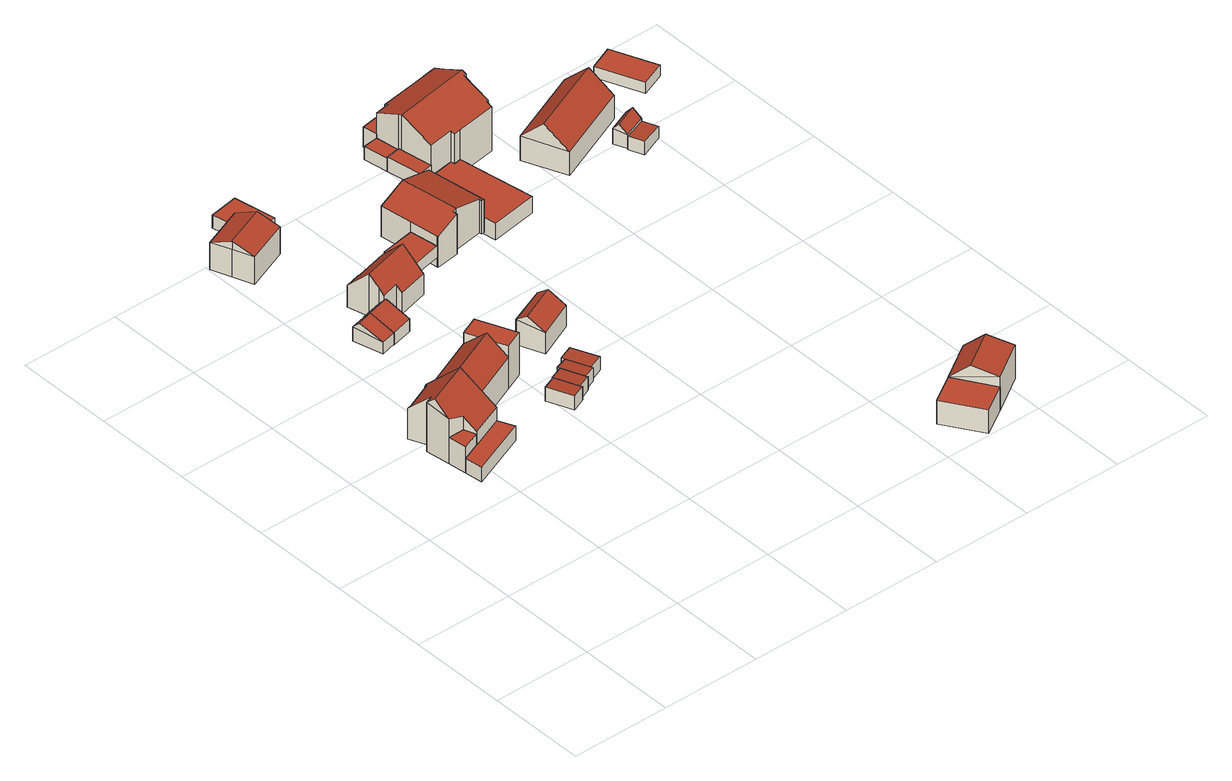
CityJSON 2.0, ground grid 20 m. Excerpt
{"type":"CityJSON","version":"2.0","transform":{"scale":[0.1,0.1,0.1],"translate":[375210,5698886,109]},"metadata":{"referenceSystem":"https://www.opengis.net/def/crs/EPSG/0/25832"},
"CityObjects":{
"building1":{"type":"Building","attributes":{"Gemeindeschluessel":"05911000","Geometrietyp2DReferenz":"3000","function":"31001_1010"},"children":["building1-1","building1-2","building1-3"]},
"building1-1":{"type":"BuildingPart","attributes":{"roofType":"5000","measuredHeight":12.09,"storeysAboveGround":2},"parents":["building1"],"geometry":[{"type":"Solid","lod":"2","boundaries":[[[[0,1,2,3,4]],[[5,6,1,0]],[[7,8,6,5]],[[9,10,8,7]],[[11,12,10,9]],[[13,14,12,11]],[[15,16,14,13]],[[17,18,16,15]],[[19,20,21,18,17]],[[17,15,13,11,9,7,5,0,22,23]],[[23,22,4,24,25,19]],[[4,22,0]],[[17,23,19]],[[26,2,1,6,8,10,12,14,16,18,21,27]],[[28,25,24,29]],[[26,27,30,28,29]],[[29,24,4,3]],[[2,26,29,3]],[[20,19,25,28,30]],[[21,20,30,27]]]],"semantics":{"surfaces":[{"type":"WallSurface"},{"type":"RoofSurface"},{"type":"GroundSurface"},{"type":"ClosureSurface"}],"values":[[0,0,0,0,0,0,0,0,0,1,1,0,0,2,0,3,0,3,0,3]]}}]},
"building1-2":{"type":"BuildingPart","attributes":{"roofType":"1000","measuredHeight":3.09,"storeysAboveGround":2},"parents":["building1"],"geometry":[{"type":"Solid","lod":"2","boundaries":[[[[31,32,33,34]],[[35,36,21,20]],[[34,33,36,35]],[[20,30,31,34,35]],[[32,27,21,36,33]],[[27,30,20,21]],[[32,31,30,27]]]],"semantics":{"surfaces":[{"type":"WallSurface"},{"type":"RoofSurface"},{"type":"GroundSurface"},{"type":"ClosureSurface"}],"values":[[0,0,0,1,2,3,3]]}}]},
"building1-3":{"type":"BuildingPart","attributes":{"roofType":"1000","measuredHeight":5.5,"storeysAboveGround":2},"parents":["building1"],"geometry":[{"type":"Solid","lod":"2","boundaries":[[[[3,2,32,31,37]],[[29,3,37,28]],[[2,26,27,32]],[[2,3,29,26]],[[26,29,28,30,27]],[[30,28,37,31]],[[30,31,32,27]]]],"semantics":{"surfaces":[{"type":"WallSurface"},{"type":"RoofSurface"},{"type":"GroundSurface"},{"type":"ClosureSurface"}],"values":[[0,1,2,3,3,0,3]]}}]},
"building2":{"type":"Building","attributes":{"Gemeindeschluessel":"05911000","Geometrietyp2DReferenz":"3000","function":"31001_2463","roofType":"3100","measuredHeight":4.4,"storeysAboveGround":1},"geometry":[{"type":"Solid","lod":"2","boundaries":[[[[38,39,40,41]],[[42,43,39,38]],[[44,45,43,42]],[[41,40,45,44]],[[38,46,42]],[[44,47,41]],[[41,47,46,38]],[[42,46,47,44]],[[39,43,45,40]]]],"semantics":{"surfaces":[{"type":"WallSurface"},{"type":"RoofSurface"},{"type":"GroundSurface"}],"values":[[0,0,0,0,0,0,1,1,2]]}}]},
"building3":{"type":"Building","attributes":{"Gemeindeschluessel":"05911000","Geometrietyp2DReferenz":"3000","function":"31001_1010"},"address":[{"country":"Germany","locality":"Bochum","thoroughfareNumber":"280","thoroughfareName":"Blankensteiner Str."}],"children":["building3-1","building3-2"]},
"building3-1":{"type":"BuildingPart","attributes":{"roofType":"9999","measuredHeight":9,"storeysAboveGround":2},"parents":["building3"],"geometry":[{"type":"Solid","lod":"2","boundaries":[[[[48,49,50,51,52,53]],[[49,54,55,56,50]],[[48,57,54,49]],[[53,58,59,57,48]],[[51,50,56]],[[58,53,52]],[[55,59,58,56]],[[58,52,51,56]],[[54,57,59,55]]]],"semantics":{"surfaces":[{"type":"RoofSurface"},{"type":"WallSurface"},{"type":"GroundSurface"}],"values":[[0,1,1,1,1,1,1,1,2]]}}]},
"building3-2":{"type":"BuildingPart","attributes":{"roofType":"3100","measuredHeight":10.43,"storeysAboveGround":2},"parents":["building3"],"geometry":[{"type":"Solid","lod":"2","boundaries":[[[[56,55,60,61]],[[62,63,59,58]],[[61,60,63,62]],[[62,64,61]],[[61,64,65,51,56]],[[58,52,65,64,62]],[[55,59,63,60]],[[59,55,56,58]],[[65,52,51]],[[51,52,58,56]]]],"semantics":{"surfaces":[{"type":"WallSurface"},{"type":"RoofSurface"},{"type":"GroundSurface"},{"type":"ClosureSurface"}],"values":[[0,0,0,0,1,1,2,3,0,3]]}}]},
"building4":{"type":"Building","attributes":{"Gemeindeschluessel":"05911000","Geometrietyp2DReferenz":"3000","function":"31001_2463","roofType":"5000","measuredHeight":4.69,"storeysAboveGround":1},"geometry":[{"type":"Solid","lod":"2","boundaries":[[[[66,67,68,69]],[[70,71,67,66]],[[42,72,71,70]],[[69,68,72,42]],[[70,73,74,42]],[[66,69,74,73]],[[66,73,70]],[[42,74,69]],[[67,71,72,68]]]],"semantics":{"surfaces":[{"type":"WallSurface"},{"type":"RoofSurface"},{"type":"GroundSurface"}],"values":[[0,0,0,0,1,1,0,0,2]]}}]},
"building5":{"type":"Building","attributes":{"Gemeindeschluessel":"05911000","Geometrietyp2DReferenz":"3000","function":"31001_1010","roofType":"5000","measuredHeight":7.5,"storeysAboveGround":1},"address":[{"country":"Germany","locality":"Bochum","thoroughfareNumber":"281b","thoroughfareName":"Blankensteiner Str."}],"geometry":[{"type":"Solid","lod":"2","boundaries":[[[[75,76,77,78]],[[79,80,76,75]],[[81,82,80,79]],[[83,84,82,81]],[[85,86,84,83]],[[78,77,86,85]],[[87,88,89,81,79]],[[90,78,85,88,87]],[[90,87,79,75]],[[90,75,78]],[[89,88,85,83]],[[89,83,81]],[[76,80,82,84,86,77]]]],"semantics":{"surfaces":[{"type":"WallSurface"},{"type":"RoofSurface"},{"type":"GroundSurface"}],"values":[[0,0,0,0,0,0,1,1,0,0,0,0,2]]}}]},
"building6":{"type":"Building","attributes":{"Gemeindeschluessel":"05911000","Geometrietyp2DReferenz":"3000","function":"31001_2463","roofType":"2100","measuredHeight":3.01,"storeysAboveGround":1},"geometry":[{"type":"Solid","lod":"2","boundaries":[[[[91,92,93,94]],[[95,96,92,91]],[[97,98,96,95]],[[99,100,98,97]],[[94,93,100,99]],[[97,95,91,94,99]],[[92,96,98,100,93]]]],"semantics":{"surfaces":[{"type":"WallSurface"},{"type":"RoofSurface"},{"type":"GroundSurface"}],"values":[[0,0,0,0,0,1,2]]}}]},
"building7":{"type":"Building","attributes":{"Gemeindeschluessel":"05911000","Geometrietyp2DReferenz":"3000","function":"31001_1010","roofType":"3100","measuredHeight":8.94,"storeysAboveGround":1},"address":[{"country":"Germany","locality":"Bochum","thoroughfareNumber":"280a","thoroughfareName":"Blankensteiner Str."}],"geometry":[{"type":"Solid","lod":"2","boundaries":[[[[101,102,103,104]],[[105,106,102,101]],[[107,108,106,105]],[[109,110,108,107]],[[111,112,110,109]],[[113,114,112,111]],[[115,116,114,113]],[[117,118,116,115]],[[119,120,118,117]],[[121,122,120,119]],[[104,103,122,121]],[[115,113,111,109,107,105,117]],[[101,104,121,119,117,105]],[[102,106,108,110,112,114,116,118,120,122,103]]]],"semantics":{"surfaces":[{"type":"WallSurface"},{"type":"RoofSurface"},{"type":"GroundSurface"}],"values":[[0,0,0,0,0,0,0,0,0,0,0,1,1,2]]}}]},
"building8":{"type":"Building","attributes":{"Gemeindeschluessel":"05911000","Geometrietyp2DReferenz":"3000","function":"31001_2463","roofType":"2100","measuredHeight":3.07,"storeysAboveGround":1},"geometry":[{"type":"Solid","lod":"2","boundaries":[[[[95,123,124,97]],[[125,126,123,95]],[[127,128,126,125]],[[129,130,128,127]],[[131,132,130,129]],[[97,124,132,131]],[[129,127,125,95,97,131]],[[123,126,128,130,132,124]]]],"semantics":{"surfaces":[{"type":"WallSurface"},{"type":"RoofSurface"},{"type":"GroundSurface"}],"values":[[0,0,0,0,0,0,1,2]]}}]},
"building9":{"type":"Building","attributes":{"Gemeindeschluessel":"05911000","Geometrietyp2DReferenz":"3000","function":"31001_2463","roofType":"2100","measuredHeight":3.09,"storeysAboveGround":1},"geometry":[{"type":"Solid","lod":"2","boundaries":[[[[127,133,134,129]],[[135,136,133,127]],[[137,138,136,135]],[[139,140,138,137]],[[141,142,140,139]],[[129,134,142,141]],[[139,137,135,127,129,141]],[[133,136,138,140,142,134]]]],"semantics":{"surfaces":[{"type":"WallSurface"},{"type":"RoofSurface"},{"type":"GroundSurface"}],"values":[[0,0,0,0,0,0,1,2]]}}]},
"building10":{"type":"Building","attributes":{"Gemeindeschluessel":"05911000","Geometrietyp2DReferenz":"3000","function":"31001_2463","roofType":"1000","measuredHeight":2.68,"storeysAboveGround":1},"geometry":[{"type":"Solid","lod":"2","boundaries":[[[[143,144,145,146]],[[147,148,144,143]],[[149,150,148,147]],[[151,152,150,149]],[[153,154,152,151]],[[146,145,154,153]],[[151,149,147,143,146,153]],[[144,148,150,152,154,145]]]],"semantics":{"surfaces":[{"type":"WallSurface"},{"type":"RoofSurface"},{"type":"GroundSurface"}],"values":[[0,0,0,0,0,0,1,2]]}}]},
"building11":{"type":"Building","attributes":{"Gemeindeschluessel":"05911000","Geometrietyp2DReferenz":"3000","function":"31001_2463","roofType":"2100","measuredHeight":2.98,"storeysAboveGround":1},"geometry":[{"type":"Solid","lod":"2","boundaries":[[[[155,156,157,158]],[[159,160,156,155]],[[139,161,160,159]],[[137,162,161,139]],[[158,157,162,137]],[[139,159,155,158,137]],[[156,160,161,162,157]]]],"semantics":{"surfaces":[{"type":"WallSurface"},{"type":"RoofSurface"},{"type":"GroundSurface"}],"values":[[0,0,0,0,0,1,2]]}}]},
"building12":{"type":"Building","attributes":{"Gemeindeschluessel":"05911000","Geometrietyp2DReferenz":"3000","function":"31001_1010","roofType":"3100","measuredHeight":6.69,"storeysAboveGround":1},"geometry":[{"type":"Solid","lod":"2","boundaries":[[[[163,164,165,166]],[[167,168,164,163]],[[169,170,168,167]],[[166,165,170,169]],[[163,171,167]],[[169,172,166]],[[166,172,171,163]],[[167,171,172,169]],[[164,168,170,165]]]],"semantics":{"surfaces":[{"type":"WallSurface"},{"type":"RoofSurface"},{"type":"GroundSurface"}],"values":[[0,0,0,0,0,0,1,1,2]]}}]},
"building13":{"type":"Building","attributes":{"Gemeindeschluessel":"05911000","Geometrietyp2DReferenz":"3000","function":"31001_2463","roofType":"1000","measuredHeight":2.4,"storeysAboveGround":1},"geometry":[{"type":"Solid","lod":"2","boundaries":[[[[173,174,175,176]],[[177,178,174,173]],[[179,180,178,177]],[[176,175,180,179]],[[177,173,176,179]],[[174,178,180,175]]]],"semantics":{"surfaces":[{"type":"WallSurface"},{"type":"RoofSurface"},{"type":"GroundSurface"}],"values":[[0,0,0,0,1,2]]}}]},
"building14":{"type":"Building","attributes":{"Gemeindeschluessel":"05911000","Geometrietyp2DReferenz":"3000","function":"31001_1010","roofType":"3100","measuredHeight":8.84,"storeysAboveGround":2},"address":[{"country":"Germany","locality":"Bochum","thoroughfareNumber":"282","thoroughfareName":"Blankensteiner Str."}],"geometry":[{"type":"Solid","lod":"2","boundaries":[[[[181,182,183,184]],[[185,186,182,181]],[[187,188,186,185]],[[189,190,188,187]],[[191,192,190,189]],[[193,194,192,191]],[[195,196,194,193]],[[197,198,196,195]],[[199,200,198,197]],[[201,202,200,199]],[[203,204,202,201]],[[184,183,204,203]],[[197,195,193,191,189,199]],[[187,185,181,184,203,201,199,189]],[[182,186,188,190,192,194,196,198,200,202,204,183]]]],"semantics":{"surfaces":[{"type":"WallSurface"},{"type":"RoofSurface"},{"type":"GroundSurface"}],"values":[[0,0,0,0,0,0,0,0,0,0,0,0,1,1,2]]}}]},
"building15":{"type":"Building","attributes":{"Gemeindeschluessel":"05911000","Geometrietyp2DReferenz":"3000","function":"31001_2463","roofType":"1000","measuredHeight":3.02,"storeysAboveGround":1},"geometry":[{"type":"Solid","lod":"2","boundaries":[[[[205,206,207,208]],[[209,210,206,205]],[[211,212,210,209]],[[208,207,212,211]],[[209,205,208,211]],[[206,210,212,207]]]],"semantics":{"surfaces":[{"type":"WallSurface"},{"type":"RoofSurface"},{"type":"GroundSurface"}],"values":[[0,0,0,0,1,2]]}}]},
"building16":{"type":"Building","attributes":{"Gemeindeschluessel":"05911000","Geometrietyp2DReferenz":"3000","function":"31001_2463","roofType":"1000","measuredHeight":2.73,"storeysAboveGround":1},"geometry":[{"type":"Solid","lod":"2","boundaries":[[[[213,214,215,216]],[[217,206,214,213]],[[218,207,206,217]],[[216,215,207,218]],[[217,213,216,218]],[[214,206,207,215]]]],"semantics":{"surfaces":[{"type":"WallSurface"},{"type":"RoofSurface"},{"type":"GroundSurface"}],"values":[[0,0,0,0,1,2]]}}]},
"building17":{"type":"Building","attributes":{"Gemeindeschluessel":"05911000","Geometrietyp2DReferenz":"3000","function":"31001_1310","roofType":"1000","measuredHeight":3.43,"storeysAboveGround":1},"geometry":[{"type":"Solid","lod":"2","boundaries":[[[[219,220,221,222]],[[223,224,220,219]],[[225,226,224,223]],[[227,228,226,225]],[[229,230,228,227]],[[231,232,230,229]],[[222,221,232,231]],[[229,227,225,223,219,222,231]],[[220,224,226,228,230,232,221]]]],"semantics":{"surfaces":[{"type":"WallSurface"},{"type":"RoofSurface"},{"type":"GroundSurface"}],"values":[[0,0,0,0,0,0,0,1,2]]}}]},
"building18":{"type":"Building","attributes":{"Gemeindeschluessel":"05911000","Geometrietyp2DReferenz":"3000","function":"51009_1610","roofType":"1000","measuredHeight":4.2},"geometry":[{"type":"Solid","lod":"2","boundaries":[[[[233,234,235,236]],[[237,238,234,233]],[[239,240,238,237]],[[241,242,240,239]],[[243,244,242,241]],[[245,246,244,243]],[[247,248,246,245]],[[236,235,248,247]],[[245,243,241,239,237,233,236,247]],[[234,238,240,242,244,246,248,235]]]],"semantics":{"surfaces":[{"type":"WallSurface"},{"type":"RoofSurface"},{"type":"GroundSurface"}],"values":[[0,0,0,0,0,0,0,0,1,2]]}}]},
"building19":{"type":"Building","attributes":{"Gemeindeschluessel":"05911000","Geometrietyp2DReferenz":"3000","function":"31001_1100","roofType":"3100","measuredHeight":12.78,"storeysAboveGround":2},"address":[{"country":"Germany","locality":"Bochum","thoroughfareNumber":"284","thoroughfareName":"Blankensteiner Str."}],"geometry":[{"type":"Solid","lod":"2","boundaries":[[[[249,250,251,252]],[[253,254,250,249]],[[255,256,254,253]],[[257,258,256,255]],[[259,260,258,257]],[[261,262,260,259]],[[263,264,262,261]],[[265,266,264,263]],[[267,268,266,265]],[[269,270,268,267]],[[271,272,270,269]],[[273,274,272,271]],[[275,276,274,273]],[[277,278,276,275]],[[279,280,278,277]],[[281,282,280,279]],[[283,284,282,281]],[[285,286,284,283]],[[252,251,286,285]],[[279,277,275,273,271,269,267,265,263,281]],[[261,259,257,255,253,249,252,285,283,281,263]],[[250,254,256,258,260,262,264,266,268,270,272,274,276,278,280,282,284,286,251]]]],"semantics":{"surfaces":[{"type":"WallSurface"},{"type":"RoofSurface"},{"type":"GroundSurface"}],"values":[[0,0,0,0,0,0,0,0,0,0,0,0,0,0,0,0,0,0,0,1,1,2]]}}]},
"building20":{"type":"Building","attributes":{"Gemeindeschluessel":"05911000","Geometrietyp2DReferenz":"3000","function":"31001_2463","roofType":"1000","measuredHeight":5,"storeysAboveGround":1},"geometry":[{"type":"Solid","lod":"2","boundaries":[[[[287,288,289,290]],[[291,292,288,287]],[[293,294,292,291]],[[290,289,294,293]],[[291,287,290,293]],[[288,292,294,289]]]],"semantics":{"surfaces":[{"type":"WallSurface"},{"type":"RoofSurface"},{"type":"GroundSurface"}],"values":[[0,0,0,0,1,2]]}}]},
"building21":{"type":"Building","attributes":{"Gemeindeschluessel":"05911000","Geometrietyp2DReferenz":"3000","function":"31001_1010","roofType":"3100","measuredHeight":8.36,"storeysAboveGround":1},"address":[{"country":"Germany","locality":"Bochum","thoroughfareNumber":"288","thoroughfareName":"Blankensteiner Str."}],"geometry":[{"type":"Solid","lod":"2","boundaries":[[[[295,296,288,287]],[[297,298,296,295]],[[299,292,298,297]],[[287,288,292,299]],[[295,300,297]],[[299,301,287]],[[287,301,300,295]],[[297,300,301,299]],[[296,298,292,288]]]],"semantics":{"surfaces":[{"type":"WallSurface"},{"type":"RoofSurface"},{"type":"GroundSurface"}],"values":[[0,0,0,0,0,0,1,1,2]]}}]},
"building22":{"type":"Building","attributes":{"Gemeindeschluessel":"05911000","Geometrietyp2DReferenz":"3000","function":"31001_1010","roofType":"3100","measuredHeight":9.28,"storeysAboveGround":1},"address":[{"country":"Germany","locality":"Bochum","thoroughfareNumber":"286","thoroughfareName":"Blankensteiner Str."}],"geometry":[{"type":"Solid","lod":"2","boundaries":[[[[302,303,304,305]],[[306,307,303,302]],[[308,309,307,306]],[[305,304,309,308]],[[302,310,306]],[[308,311,305]],[[305,311,310,302]],[[306,310,311,308]],[[303,307,309,304]]]],"semantics":{"surfaces":[{"type":"WallSurface"},{"type":"RoofSurface"},{"type":"GroundSurface"}],"values":[[0,0,0,0,0,0,1,1,2]]}}]},
"building23":{"type":"Building","attributes":{"Gemeindeschluessel":"05911000","Geometrietyp2DReferenz":"3000","function":"31001_2463","roofType":"3100","measuredHeight":4.54,"storeysAboveGround":1},"geometry":[{"type":"Solid","lod":"2","boundaries":[[[[312,313,314,315]],[[316,317,313,312]],[[318,319,317,316]],[[315,314,319,318]],[[312,320,316]],[[318,321,315]],[[315,321,320,312]],[[316,320,321,318]],[[313,317,319,314]]]],"semantics":{"surfaces":[{"type":"WallSurface"},{"type":"RoofSurface"},{"type":"GroundSurface"}],"values":[[0,0,0,0,0,0,1,1,2]]}}]},
"building24":{"type":"Building","attributes":{"Gemeindeschluessel":"05911000","Geometrietyp2DReferenz":"3000","function":"31001_2463","roofType":"2100","measuredHeight":2.85,"storeysAboveGround":1},"geometry":[{"type":"Solid","lod":"2","boundaries":[[[[322,323,324,325]],[[326,327,323,322]],[[328,329,327,326]],[[325,324,329,328]],[[326,322,325,328]],[[323,327,329,324]]]],"semantics":{"surfaces":[{"type":"WallSurface"},{"type":"RoofSurface"},{"type":"GroundSurface"}],"values":[[0,0,0,0,1,2]]}}]},
"building25":{"type":"Building","attributes":{"Gemeindeschluessel":"05911000","Geometrietyp2DReferenz":"3000","function":"31001_2463","roofType":"1000","measuredHeight":2.3,"storeysAboveGround":1},"geometry":[{"type":"Solid","lod":"2","boundaries":[[[[330,331,332,333]],[[334,335,331,330]],[[336,337,335,334]],[[333,332,337,336]],[[334,330,333,336]],[[331,335,337,332]]]],"semantics":{"surfaces":[{"type":"WallSurface"},{"type":"RoofSurface"},{"type":"GroundSurface"}],"values":[[0,0,0,0,1,2]]}}]}
},
"vertices":[
[10,418,282],[10,418,178],[16,370,178],[16,370,233],[16,370,273],[25,424,282],[25,424,178],[8,465,242],[8,465,178],[13,467,242],[13,467,178],[14,464,245],[14,464,178],[71,488,245],[71,488,178],[69,491,242],[69,491,178],[76,494,242],[76,494,178],[127,375,237],[127,375,209],[127,375,178],[13,400,299],[100,437,299],[49,370,261],[58,347,238],[49,370,178],[58,347,178],[58,347,233],[49,370,233],[58,347,209],
[21,332,209],[21,332,178],[25,296,178],[25,296,209],[141,343,209],[141,343,178],
[21,332,233],
[118,703,238],[118,703,209],[87,695,209],[87,695,238],[133,643,233],[133,643,209],[102,635,233],[102,635,209],[122,689,253],[90,681,253],
[271,483,257],[238,560,257],[201,544,257],[211,520,257],[224,491,257],[234,467,257],[238,560,167],[201,544,167],[201,544,234],[271,483,167],[234,467,233],[234,467,167],
[77,491,167],[77,491,234],[110,414,233],[110,414,167],[94,452,271],[218,505,271],
[161,713,239],[161,713,207],[118,703,207],[118,703,239],[177,654,233],[177,654,207],[133,643,207],[165,700,254],[122,689,254],
[127,1024,261],[127,1024,203],[122,1035,203],[122,1035,261],[154,957,261],[154,957,203],[68,923,261],[68,923,203],[53,963,261],[53,963,203],[38,1002,261],[38,1002,203],[138,997,278],[53,964,278],[53,963,278],[127,1024,266],
[262,406,192],[262,406,162],[283,356,162],[283,356,192],[290,418,190],[290,418,162],[309,372,190],[309,372,162],[311,368,190],[311,368,162],
[242,797,252],[242,797,203],[178,781,203],[178,781,252],[252,757,293],[252,757,203],[263,717,247],[263,717,203],[202,701,247],[202,701,203],[199,713,260],[199,713,203],[164,703,260],[164,703,203],[161,713,271],[161,713,203],[156,732,293],[156,732,203],[145,776,248],[145,776,203],[177,784,248],[177,784,203],
[290,418,159],[309,372,159],[289,420,190],[289,420,159],[318,433,187],[318,433,159],[336,389,187],[336,389,159],[338,385,187],[338,385,159],
[318,433,156],[336,389,156],[316,438,187],[316,438,156],[343,449,184],[343,449,156],[362,404,184],[362,404,156],[363,400,184],[363,400,156],
[185,1108,216],[185,1108,189],[127,1098,189],[127,1098,216],[201,1024,216],[201,1024,189],[144,1013,216],[144,1013,189],[143,1019,216],[143,1019,189],[135,1059,216],[135,1059,189],
[371,469,182],[371,469,154],[340,456,154],[340,456,184],[393,417,182],[393,417,154],[362,404,154],[343,449,154],
[405,590,210],[405,590,157],[329,558,157],[329,558,210],[425,540,201],[425,540,157],[350,507,201],[350,507,157],[412,571,224],[337,539,224],
[348,847,215],[348,847,191],[279,836,191],[279,836,215],[356,789,215],[356,789,191],[289,775,215],[289,775,191],
[356,789,236],[356,789,171],[356,787,171],[356,787,236],[348,847,236],[348,847,171],[339,912,236],[339,912,171],[393,920,259],[393,920,171],[459,929,241],[459,929,171],[476,808,241],[476,808,171],[470,807,242],[470,807,171],[469,812,242],[469,812,171],[410,803,259],[410,803,171],[403,803,256],[403,803,171],[404,794,256],[404,794,171],
[500,1052,192],[500,1052,162],[470,1047,162],[470,1047,192],[511,982,192],[511,982,162],[482,977,192],[482,977,162],
[493,1101,189],[493,1101,162],[462,1097,162],[462,1097,189],[500,1052,189],[470,1047,189],
[511,982,169],[511,982,134],[482,977,134],[482,977,169],[561,990,169],[561,990,134],[563,982,169],[563,982,134],[577,985,169],[577,985,134],[602,830,169],[602,830,134],[508,815,169],[508,815,134],
[550,1140,197],[550,1140,155],[489,1130,155],[489,1130,197],[567,1142,197],[567,1142,155],[590,1146,197],[590,1146,155],[593,1123,197],[593,1123,155],[521,1112,197],[521,1112,155],[522,1106,197],[522,1106,155],[493,1101,197],[493,1101,155],
[657,1009,236],[657,1009,138],[661,1010,138],[661,1010,236],[658,997,231],[658,997,138],[577,985,231],[577,985,138],[563,982,231],[563,982,138],[561,990,235],[561,990,138],[511,982,234],[511,982,138],[501,1046,266],[501,1046,138],[500,1052,264],[500,1052,138],[493,1101,242],[493,1101,138],[522,1106,242],[522,1106,138],[521,1112,239],[521,1112,138],[593,1123,239],[593,1123,138],[640,1130,240],[640,1130,138],[648,1131,240],[648,1131,138],[651,1111,248],[651,1111,138],[657,1072,266],[657,1072,138],[659,1063,262],[659,1063,138],[653,1062,262],[653,1062,138],
[901,116,55],[901,116,5],[845,81,5],[845,81,55],[949,39,55],[949,39,5],[893,4,55],[893,4,5],
[976,164,55],[976,164,5],[1025,87,76],[1025,87,5],[949,39,76],[997,130,88],[922,83,88],
[871,1057,144],[871,1057,92],[715,991,92],[715,991,144],[907,972,142],[907,972,92],[751,906,142],[751,906,92],[889,1016,185],[732,950,185],
[912,947,119],[912,947,87],[865,928,87],[865,928,119],[923,921,115],[923,921,87],[876,902,115],[876,902,87],[917,936,132],[870,917,132],
[923,921,110],[923,921,85],[876,902,85],[876,902,113],[935,891,110],[935,891,85],[888,872,113],[888,872,85],
[1029,1128,85],[1029,1128,62],[980,1108,62],[980,1108,85],[1066,1038,85],[1066,1038,62],[1017,1018,85],[1017,1018,62]
]}
